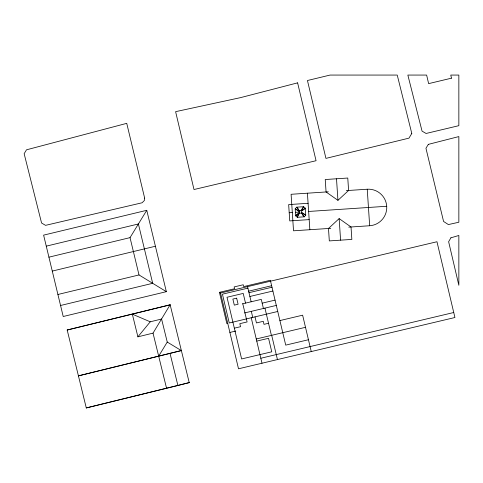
<?xml version="1.0" encoding="UTF-8"?>
<svg xmlns="http://www.w3.org/2000/svg" width="483" height="483" viewBox="0 0 483 483"><rect width="100%" height="100%" fill="white"/><g stroke="black" fill="none" stroke-linecap="round" stroke-linejoin="round"><path stroke-width="0.72" d="M299.382 213.244L297.311 217.284L295.65 215.835L295.191 208.837L296.64 207.183L303.632 206.718L305.292 208.167L305.751 215.164L304.302 216.819L297.311 217.284L297.83 215.448A6.394 2.089 -42 0 1 298.899 213.83L299.382 213.244L298.911 210.214A6.394 1.763 72.4 0 0 297.951 208.517L296.64 207.183L299.231 210.914L302.255 210.443A6.394 1.763 -17.6 0 0 303.952 209.483L305.292 208.167L301.561 210.757L302.032 213.788A6.394 1.763 72.4 0 0 302.992 215.484L304.302 216.819L301.712 213.088L299.382 213.244L295.65 215.835L296.96 214.289A6.563 2.101 -20.1 0 1 298.651 213.16L299.351 212.792M301.561 210.757L303.632 206.718L302.443 208.3A6.611 0.821 -64.1 0 0 301.386 210.087L301 210.793M170.149 304.876L67.185 330.016L170.137 304.755L153.026 333.125L137.903 336.838L132.336 314.149L150.243 321.805L161.588 319.022L167.245 342.061L158.678 356.17L78.409 375.865L181.367 350.561L158.678 356.17M48.922 257.167L130.036 237.636L146.76 210.304L166.351 291.672L63.213 316.504L43.615 235.136L146.76 210.304M137.903 336.838L150.243 321.805M337.937 200.342L348.599 190.465L347.772 178.034L325.24 179.531L326.067 191.962L337.937 200.342L336.506 178.782M339.151 218.6L328.488 228.477L329.315 240.914L351.847 239.417L351.02 226.986L339.151 218.6L340.581 240.166M177.901 385.506L189.239 382.602L86.288 407.936L177.901 385.506L170.022 353.387M46.271 246.149L138.398 223.967L152.682 283.31L60.556 305.491M52.273 271.084L155.411 246.245M57.906 294.479L139.019 274.948L166.351 291.672M227.741 323.332L226.829 323.55L219.433 292.33L234.587 288.737L234.152 286.92L243.245 284.765L243.68 286.588L270.347 280.267L285.719 345.128L308.45 339.736M220.556 293.024L436.97 241.742L454.926 317.512L238.511 368.795L220.556 293.024L219.433 292.33M247.906 288.146L222.428 294.183L229.256 322.976L277.743 311.481M248.624 291.177L271.639 285.719M248.986 292.692L272.001 287.234M249.886 296.477L272.901 291.026M242.436 303.843L261.273 299.382L263.428 308.474M262.172 303.167L275.05 300.118M244.591 312.936L276.312 305.419M234.327 328.174L240.54 326.701L239.822 323.67L247.097 321.95L242.786 303.765M229.89 332.425L235.764 331.036M268.536 323.266L263.99 324.347L263.271 321.316L256.449 322.934L255.012 316.872M279.899 320.573L302.63 315.188L311.251 351.558M256.256 338.981L305.504 327.311M256.757 341.095L268.56 338.299L271.76 351.805L241.621 358.947L227.004 297.262L243.215 293.416L245.515 303.119M260.82 358.253L453.742 312.513M328.319 191.811L291.098 194.287L293.525 230.802L330.74 228.332M346.341 190.616L367.243 189.227A18.3 18.3 0 0 1 386.714 206.271A18.3 18.3 0 0 1 369.67 225.748L348.768 227.131M308.088 203.301L288.665 204.593L289.746 220.906L309.174 219.62M289.208 212.749L292.312 212.544M295.421 212.339L299.309 212.079M308.631 211.457L386.714 206.271M299.231 210.914L295.191 208.837L296.767 209.972A6.563 0.755 25.3 0 0 298.548 210.993L299.261 211.361M301.712 213.088L305.751 215.164L304.175 213.975A6.611 0.821 25.9 0 0 302.388 212.918L301.676 212.532M167.245 342.061L181.367 350.604M170.137 304.755L189.245 382.675M153.026 333.125L166.557 388.241M67.185 330.016L86.288 407.936M130.036 237.636L139.019 274.948M271.694 335.323L277.441 359.569M264.944 308.112L271.41 335.389M247.55 286.63L251.142 301.784M251.305 311.348L252.742 317.409M251.226 317.766L261.997 363.228M367.243 189.227L369.67 225.748M307.417 193.2L309.845 229.721M144.652 198.096L144.405 200.433L142.123 202.769L45.565 225.35L41.574 223.013L24.15 153.715L26.487 149.821L126.739 123.346L144.652 198.096M450.917 237.811L448.629 241.705L458.85 285.308L458.85 235.475L450.917 237.811M411.788 133.465L408.968 138.138L325.94 158.382L307.448 80.516L330.076 75.064L397.237 75.064L411.788 133.465M428.336 144.369L425.952 148.263L443.569 221.456L448.387 224.571L458.85 222.234L458.85 136.58L428.336 144.369M297.613 82.853L240.48 97.644L175.607 111.664L194.003 189.529L316.057 160.718L297.613 82.853M451.454 78.18L428.626 83.631L426.634 75.064L407.845 75.064L422.057 131.128L426.097 133.465L458.85 125.677L458.85 75.064L450.772 75.064L451.454 78.18M236.658 298.174L232.872 299.068L234.309 305.129L238.095 304.236L236.658 298.174"/></g></svg>
